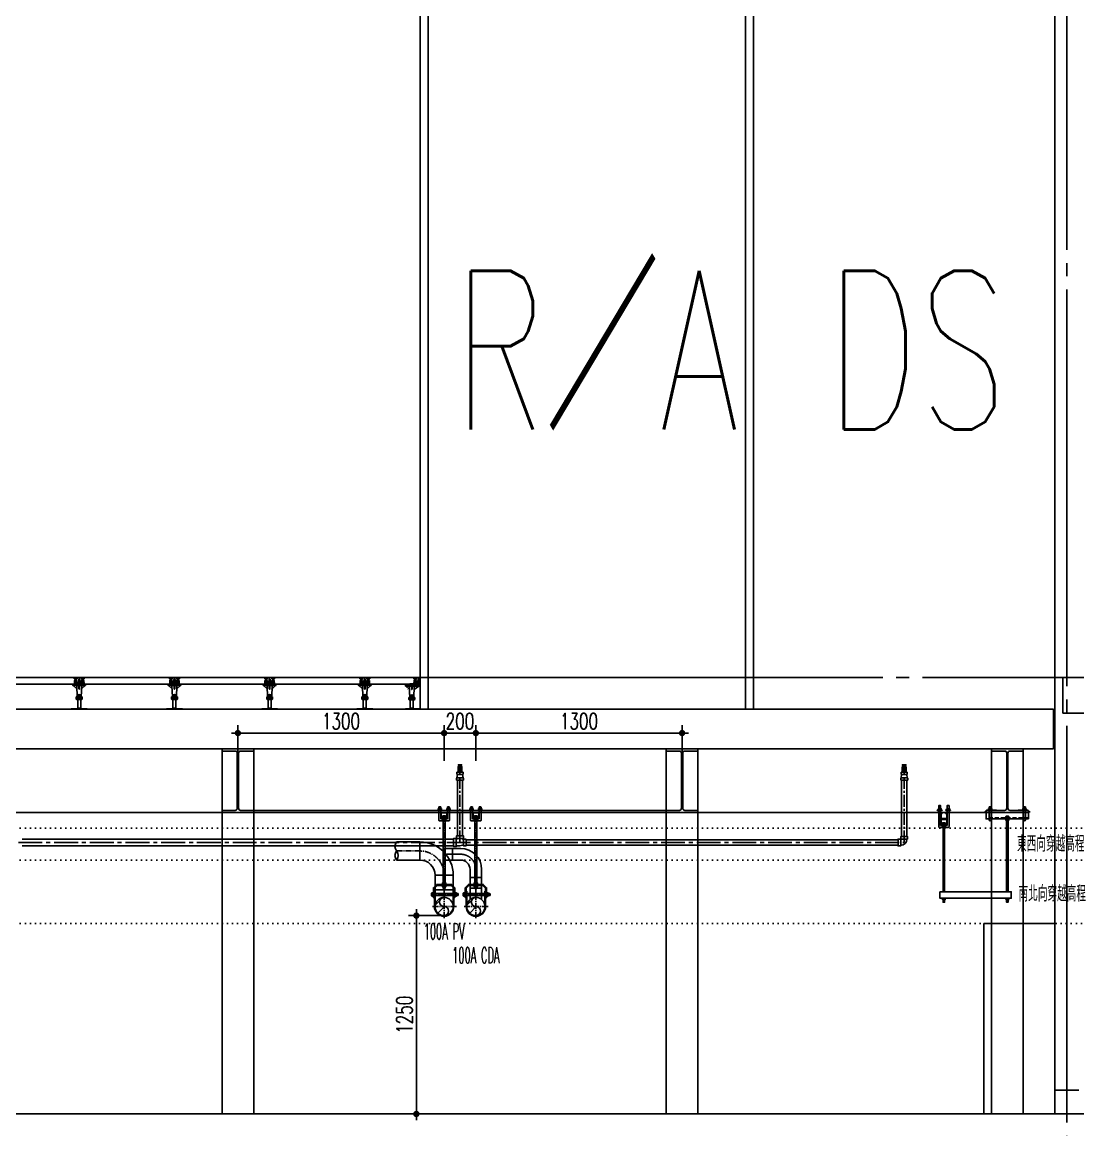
# Model space of a CAD drawing. Header units: millimetres. Extents: x -32710 to 654186, y -254124 to 420220.
# Drawn here: x 265840 to 272495, y 393850 to 400829 of the extents above; entities that cross this region are included whole.
import ezdxf
from ezdxf.enums import TextEntityAlignment as Align

# ---------------------------------------------------------------- set-up
doc = ezdxf.new("R2010")
doc.units = ezdxf.units.MM
doc.header["$LTSCALE"] = 1000
for name, pattern in [('CENTER2', [1.125, 0.75, -0.125, 0.125, -0.125]), ('DOT2', [3.175, 0, -3.175]), ('HIDDEN', [0.375, 0.25, -0.125]), ('TPH12-SEC-@E$0$CENTERK3', [2.749, 2.5, -0.083, 0.083, -0.083]), ('TPH12-SEC-@E$0$CENTERK5', [6.916, 6.667, -0.083, 0.083, -0.083])]:
    doc.linetypes.add(name, pattern=pattern)
for name, color, linetype in [('0-LEVEL LINE', 4, 'DOT2'), ('BG-CDA', 20, 'Continuous'), ('FS-EQ', 10, 'Continuous'), ('FS-LINE', 10, 'Continuous'), ('M-DIM', 1, 'Continuous'), ('M-PIPE', 3, 'Continuous'), ('M-TXT', 3, 'Continuous'), ('S-BEAM', 252, 'Continuous'), ('SM-SEC-Cm$0$SUPPORT', 2, 'Continuous'), ('SUPPORT', 2, 'Continuous'), ('TPH12-SEC-@E$0$H-SIN', 252, 'TPH12-SEC-@E$0$CENTERK5'), ('TPH12-SEC-@E$0$KABE1', 252, 'Continuous'), ('TPH12-SEC-@E$0$PT', 252, 'Continuous'), ('TPH12-SEC-@E$0$SIAGE1', 252, 'Continuous'), ('TPH12-SEC-@E$0$STEEL2', 252, 'Continuous'), ('TPH12-SEC-@E$0$STEEL3', 252, 'Continuous'), ('TPH12-SEC-@E$0$TEXT2', 252, 'Continuous'), ('TPH12-SEC-@E$0$フリーアクセス', 252, 'Continuous')]:
    doc.layers.add(name, color=color, linetype=linetype)
doc.layers.add('TPH12-SEC-@E$0$K-SIN', color=252, linetype='TPH12-SEC-@E$0$CENTERK3', plot=False)
doc.styles.add('aa-txt', font='simplex.shx', dxfattribs={"width": 0.7, "bigfont": 'chineset.shx'})
doc.styles.add('ROMAND', font='romand')
doc.styles.add('TPH12-SEC-@E$0$TEXT', font='romans.shx', dxfattribs={"width": 0.85, "bigfont": 'BIGFONT.shx'})
doc.dimstyles.new('50-DIM', dxfattribs={"dimscale": 50, "dimtxt": 2, "dimasz": 0.8, "dimexe": 1, "dimexo": 1, "dimgap": 0.5, "dimtad": 1, "dimdec": 0, "dimdsep": 46, "dimtxsty": 'aa-txt', "dimblk": 'DOT', "dimcen": 5, "dimclrd": 256, "dimclre": 256, "dimclrt": 256, "dimadec": 0, "dimazin": 0, "dimtfac": 1, "dimtdec": 0, "dimtix": 1, "dimtmove": 2, "dimatfit": 3, "dimldrblk": 'DOT', "dimfxl": 1, "dimtolj": 1, "dimtzin": 0, "dimarcsym": 0})

# ---------------------------------------------------------------- blocks, each defined once
blk = doc.blocks.new('TPH12-SEC-@E$0$ペデスタルA')
at = {"layer": 'TPH12-SEC-@E$0$フリーアクセス'}
for p, q in [((-30, 0), (-31, -1)), ((-14, 0), (-30, 0)), ((-13, -1), (-14, 0)), ((0, -10), (0, 0)), ((13, -1), (14, 0)), ((14, 0), (30, 0)), ((30, 0), (31, -1)), ((-40, -46), (-40, -49)), ((40, -46), (-40, -46)), ((-40, -47), (40, -47)), ((38, -51), (-38, -51)), ((-37.7, -51.2), (-15.1, -71.7)), ((35.5, -43), (-35.5, -43)), ((-35.5, -43), (-35.5, -45)), ((-35.5, -45), (-33.5, -45)), ((-33.5, -41), (-33.5, -45)), ((32.5, -40), (-32.5, -40)), ((32.5, -46), (-32.5, -46)), ((-31, -8), (-31, -1)), ((-13, -1), (-31, -1)), ((-13, -8), (-31, -8)), ((-29.6, -19.9), (-30, -38.5)), ((-27.6, -18), (-16.4, -18)), ((-26, -10.5), (-25.6, -10)), ((-26, -18), (-26, -10.5)), ((-26, -18), (-26, -36)), ((-26, -36), (-25.1, -36.9)), ((-25.6, -10), (-25.6, -8.4)), ((-25.1, -36.9), (-25.1, -40)), ((-25.1, -36.9), (-18.9, -36.9)), ((-24.1, -41), (-19.9, -41)), ((-18, -36), (-18.9, -36.9)), ((-18.9, -36.9), (-18.9, -40)), ((-18.5, -10), (-18.5, -8.4)), ((-18, -10.5), (-18.5, -10)), ((-18, -18), (-18, -10.5)), ((-18, -18), (-18, -36)), ((-13, -122), (-15.4, -52.9)), ((-15.3, -46), (-15.1, -44.2)), ((-15.3, -46), (-8.3, -46)), ((-14.4, -19.9), (-14, -38.5)), ((-9.4, -43.4), (-14.2, -43.4)), ((-13, -8), (-13, -1)), ((-8.3, -46), (-8.5, -44.2)), ((-4.7, -39), (-3.6, -12.9)), ((-2, -53), (-2, -71)), ((-1, -45), (-1, -43)), ((-1, -45), (1, -45)), ((1, -45), (1, -43)), ((2, -53), (2, -71)), ((4.7, -39), (3.6, -12.9)), ((13, -8), (13, -1)), ((13, -1), (31, -1)), ((13, -8), (31, -8)), ((13, -122), (15.4, -52.9)), ((14.4, -19.9), (14, -38.5)), ((38, -51), (15.1, -71.7)), ((27.6, -18), (16.4, -18)), ((18, -10.5), (18.4, -10)), ((18, -18), (18, -10.5)), ((18, -18), (18, -36)), ((18, -36), (18.9, -36.9)), ((18.4, -10), (18.4, -8.4)), ((25.1, -36.9), (18.9, -36.9)), ((18.9, -36.9), (18.9, -40)), ((24.1, -41), (19.9, -41)), ((26, -36), (25.1, -36.9)), ((25.1, -36.9), (25.1, -40)), ((25.6, -10), (25.6, -8.4)), ((26, -10.5), (25.6, -10)), ((26, -18), (26, -10.5)), ((26, -18), (26, -36)), ((29.6, -19.9), (30, -38.5)), ((31, -8), (31, -1)), ((33.5, -45), (33.5, -41)), ((35.5, -45), (33.5, -45)), ((35.5, -43), (35.5, -45)), ((40, -49), (40, -46)), ((-18.5, -122), (-18.5, -136.5)), ((18.5, -122), (-18.5, -122)), ((-15.9, -138), (-18.5, -136.5)), ((15.9, -138), (-15.9, -138)), ((-9.5, -122), (-9.5, -136.4)), ((-9.5, -138), (-9.5, -193.8)), ((-9, -130), (8.9, -130)), ((8.7, -112), (-8.6, -112)), ((-5, -109.1), (0, -106.3)), ((-5, -114.9), (-5, -109.1)), ((0, -117.8), (-5, -114.9)), ((-5, -127.1), (0, -124.3)), ((-5, -132.9), (-5, -127.1)), ((0, -135.8), (-5, -132.9)), ((0, -106.3), (5, -109.1)), ((5, -114.9), (0, -117.8)), ((0, -124.3), (5, -127.1)), ((5, -132.9), (0, -135.8)), ((5, -109.1), (5, -114.9)), ((5, -127.1), (5, -132.9)), ((9.5, -122), (9.5, -136.4)), ((9.5, -138), (9.5, -193.8)), ((15.9, -138), (18.5, -136.5)), ((18.5, -122), (18.5, -136.5)), ((-50, -200), (-50, -196.8)), ((-50, -196.8), (50, -196.8)), ((50, -200), (-50, -200)), ((-12.5, -196.8), (-9.5, -193.8)), ((9.5, -193.8), (-9.5, -193.8)), ((12.5, -196.8), (9.5, -193.8)), ((50, -200), (50, -196.8))]:
    blk.add_line(p, q, dxfattribs=at)
for centre in [(0, -112), (0, -130)]:
    blk.add_circle(centre, 4.98, dxfattribs=at)
for centre, radius, start, end in [((-38, -49), 2, 180, 270), ((-38.4, -52), 1, 47.9554, 82.01905), ((-32.5, -41), 1, 90, 180), ((-32.5, -45), 1, 180, 270), ((-31.5, -38.5), 1.5, 270, 358.5), ((-27.6, -20), 2, 90, 178.5), ((-26, -8.4), 0.4, 0, 90), ((-24.1, -40), 1, 180.5, 270), ((-19.9, -40), 1, 270, 359.5), ((-18.1, -8.4), 0.4, 90, 180), ((-17.4, -53), 2, 2, 90), ((-16.4, -20), 2, 1.5, 90), ((-14.2, -44.3), 0.9, 90, 175), ((-12.5, -38.5), 1.5, 181.5, 270), ((-9.4, -44.3), 0.9, 5, 90), ((-5.7, -39), 1, 270, 357.5), ((-4, -53), 2, 0, 90), ((-0.6, -13), 3, 90, 177.5), ((0.6, -13), 3, 2.5, 90), ((4, -53), 2, 90, 180), ((5.7, -39), 1, 182.5, 270), ((12.5, -38.5), 1.5, 270, 358.5), ((16.4, -20), 2, 90, 178.5), ((17.4, -53), 2, 90, 178), ((18.1, -8.4), 0.4, 0, 90), ((19.9, -40), 1, 180.5, 270), ((24.1, -40), 1, 270, 359.5), ((25.9, -8.4), 0.4, 90, 180), ((27.6, -20), 2, 1.5, 90), ((31.5, -38.5), 1.5, 181.5, 270), ((32.5, -41), 1, 0, 90), ((32.5, -45), 1, 270, 0), ((38, -49), 2, 270, 0), ((-15.7, -72.4), 1, 2, 47.9554), ((-14, -131), 7.03, 270, 309.82173), ((0, -109.5), 28.5, 250.52878, 289.47122), ((0, -71), 2, 180, 270), ((0, -71), 2, 270, 0), ((14, -131), 7.03, 230.17827, 270), ((15.7, -72.4), 1, 132.0446, 178)]:
    blk.add_arc(centre, radius, start, end, dxfattribs=at)
blk = doc.blocks.new('TPH12-SEC-@E$0$ペデスタルB')
at = {"layer": 'TPH12-SEC-@E$0$フリーアクセス'}
for p, q in [((-31, -1), (-30, 0)), ((-30, 0), (-14, 0)), ((-14, 0), (-13, -1)), ((-84, -49), (-84, -52)), ((3.2, -49), (-84, -49)), ((3.2, -50), (-84, -50)), ((1.2, -54), (-82.2, -54)), ((-81.7, -54.2), (-59.1, -74.7)), ((-3.2, -45.8), (-76.8, -45.8)), ((-76.8, -49), (-76.8, -45.8)), ((-76.8, -49), (-3.3, -49)), ((-57, -125), (-59.4, -55.9)), ((-46, -56), (-46, -74)), ((-42, -56), (-42, -74)), ((-31, -1), (-13, -1)), ((-31, -8), (-31, -1)), ((-31, -8), (-13, -8)), ((-31, -125), (-28.6, -55.9)), ((-29.6, -19.9), (-30.4, -39)), ((1.2, -54), (-28.9, -74.7)), ((-16.4, -18), (-27.6, -18)), ((-26, -10.5), (-25.5, -10)), ((-26, -32), (-26, -10.5)), ((-25, -33), (-26, -32)), ((-25.5, -10), (-25.5, -8.4)), ((-25, -33), (-19, -33)), ((-18, -32), (-19, -33)), ((-18.4, -10), (-18.4, -8.4)), ((-18, -10.5), (-18.4, -10)), ((-18, -32), (-18, -10.5)), ((-14.4, -19.9), (-13.6, -39)), ((-13, -8), (-13, -1)), ((-4.7, -39), (-3.6, -12.9)), ((0, -42.6), (0, 0)), ((0, 0), (3.2, 0)), ((0, -40), (0, -0.5)), ((3.2, 0), (3.2, -42.6)), ((3.2, -52), (3.2, -49)), ((-62.5, -125), (-62.5, -139.5)), ((-25.5, -125), (-62.5, -125)), ((-59.9, -141), (-62.5, -139.5)), ((-53.5, -125), (-53.5, -139.4)), ((-53, -133), (-35.1, -133)), ((-35.3, -115), (-52.6, -115)), ((-49, -112.1), (-44, -109.2)), ((-49, -117.9), (-49, -112.1)), ((-44, -120.7), (-49, -117.9)), ((-49, -130.1), (-44, -127.2)), ((-49, -135.9), (-49, -130.1)), ((-44, -138.7), (-49, -135.9)), ((-44, -109.2), (-39, -112.1)), ((-39, -117.9), (-44, -120.7)), ((-44, -127.2), (-39, -130.1)), ((-39, -135.9), (-44, -138.7)), ((-39, -112.1), (-39, -117.9)), ((-39, -130.1), (-39, -135.9)), ((-34.5, -125), (-34.5, -139.4)), ((-28.1, -141), (-25.5, -139.5)), ((-25.5, -125), (-25.5, -139.5)), ((-84, -200), (-84, -196.8)), ((3.2, -196.8), (-84, -196.8)), ((-84, -200), (3.2, -200)), ((-28.1, -141), (-59.9, -141)), ((-56.5, -196.8), (-53.5, -193.8)), ((-53.5, -141), (-53.5, -193.8)), ((-53.5, -193.8), (-34.5, -193.8)), ((-34.5, -141), (-34.5, -193.8)), ((-31.5, -196.8), (-34.5, -193.8)), ((3.2, -200), (3.2, -196.8))]:
    blk.add_line(p, q, dxfattribs=at)
blk.add_lwpolyline([(-4, -40), (-56, -40), (-56, -46), (-4, -46)], close=True, dxfattribs=at)
for centre in [(-44, -115), (-44, -133)]:
    blk.add_circle(centre, 4.98, dxfattribs=at)
for centre, radius, start, end in [((-82, -52), 2, 180, 270), ((-82.4, -55), 1, 47.9554, 82.01905), ((-61.4, -56), 2, 2, 90), ((-48, -56), 2, 0, 90), ((-40, -56), 2, 90, 180), ((-31.4, -39), 1, 270, 357.5), ((-27.6, -20), 2, 90, 177.5), ((-26.6, -56), 2, 90, 178), ((-25.9, -8.4), 0.4, 0, 90), ((-18, -8.4), 0.4, 90, 180), ((-16.4, -20), 2, 2.5, 90), ((-12.6, -39), 1, 182.5, 270), ((-5.7, -39), 1, 270, 357.5), ((-0.6, -13), 3, 90, 177.5), ((-3.2, -42.6), 3.2, 270, 0), ((-3.2, -42.6), 6.4, 270, 0), ((1.2, -52), 2, 270, 0), ((-72.5, -75.4), 1, 2, 47.9554), ((-58, -134), 7.03, 270, 309.82173), ((-44, -112.5), 28.5, 250.52878, 289.47122), ((-44, -74), 2, 180, 270), ((-44, -74), 2, 270, 0), ((-30, -134), 7.03, 230.17827, 270), ((-28.3, -75.4), 1, 132.0446, 178)]:
    blk.add_arc(centre, radius, start, end, dxfattribs=at)
blk = doc.blocks.new('TPH12-SEC-@E')
at = {"layer": 'TPH12-SEC-@E$0$H-SIN'}
for p, q in [((298929.6, 396700), (18729.6, 396700)), ((274800, 393950), (45200, 393950))]:
    blk.add_line(p, q, dxfattribs=at)
at = {"layer": 'TPH12-SEC-@E$0$K-SIN'}
blk.add_line((272425, 382900), (272425, 407545), dxfattribs=at)
at = {"layer": 'TPH12-SEC-@E$0$KABE1'}
for p, q in [((272350, 393950), (272350, 394100)), ((272350, 394100), (272500, 394100)), ((47650, 393950), (272350, 393950))]:
    blk.add_line(p, q, dxfattribs=at)
at = {"layer": 'TPH12-SEC-@E$0$PT'}
for p, q in [((270400, 396500), (270400, 406275)), ((270450, 396500), (270450, 406275)), ((268350, 396500), (268350, 401200)), ((268400, 396500), (268400, 401200))]:
    blk.add_line(p, q, dxfattribs=at)
at = {"layer": 'TPH12-SEC-@E$0$SIAGE1'}
for p, q in [((272350, 406275), (272350, 394100)), ((268340, 396700), (260200, 396700)), ((272400, 396700), (291090, 396700)), ((272400, 396475), (272400, 396700)), ((272400, 396475), (272883.9, 396475))]:
    blk.add_line(p, q, dxfattribs=at)
at = {"layer": 'TPH12-SEC-@E$0$STEEL2'}
for points in [[(267100, 396250), (267300, 396250), (267300, 396237), (267217, 396237, 0.414214), (267204, 396224), (267204, 395876, 0.414214), (267217, 395863), (267300, 395863), (267300, 395850), (267100, 395850), (267100, 395863), (267183, 395863, 0.414214), (267196, 395876), (267196, 396224, 0.414214), (267183, 396237), (267100, 396237)], [(269900, 396250), (270100, 396250), (270100, 396237), (270017, 396237, 0.414214), (270004, 396224), (270004, 395876, 0.414214), (270017, 395863), (270100, 395863), (270100, 395850), (269900, 395850), (269900, 395863), (269983, 395863, 0.414214), (269996, 395876), (269996, 396224, 0.414214), (269983, 396237), (269900, 396237)], [(271950, 396250), (272150, 396250), (272150, 396237), (272067, 396237, 0.414214), (272054, 396224), (272054, 395876, 0.414214), (272067, 395863), (272150, 395863), (272150, 395850), (271950, 395850), (271950, 395863), (272033, 395863, 0.414214), (272046, 395876), (272046, 396224, 0.414214), (272033, 396237), (271950, 396237)]]:
    blk.add_lwpolyline(points, format="xyb", close=True, dxfattribs=at)
at = {"layer": 'TPH12-SEC-@E$0$STEEL3'}
for p, q in [((183400, 396500), (272340, 396500)), ((272340, 396500), (272340, 396250)), ((180210, 396250), (272340, 396250)), ((264400, 395850), (271950, 395850))]:
    blk.add_line(p, q, dxfattribs=at)
for points in [[(267100, 393950), (267300, 393950), (267300, 396250), (267100, 396250)], [(269900, 393950), (270100, 393950), (270100, 396250), (269900, 396250)], [(271950, 393950), (272150, 393950), (272150, 396250), (271950, 396250)]]:
    blk.add_lwpolyline(points, close=True, dxfattribs=at)
at = {"layer": 'TPH12-SEC-@E$0$フリーアクセス'}
blk.add_line((268340, 396658), (260200, 396658), dxfattribs=at)
for name, p in [('TPH12-SEC-@E$0$ペデスタルA', (266200, 396700)), ('TPH12-SEC-@E$0$ペデスタルA', (266800, 396700)), ('TPH12-SEC-@E$0$ペデスタルA', (267400, 396700)), ('TPH12-SEC-@E$0$ペデスタルA', (268000, 396700)), ('TPH12-SEC-@E$0$ペデスタルB', (268340, 396700))]:
    blk.add_blockref(name, p, dxfattribs=at)
at = {"layer": 'TPH12-SEC-@E$0$TEXT2', "style": 'TPH12-SEC-@E$0$TEXT', "width": 0.65}
for s, p in [('R／A', (269457.4, 398763.2)), ('DS', (271478.5, 398763.2))]:
    blk.add_text(s, height=1000, dxfattribs=at).set_placement(p, align=Align.MIDDLE_CENTER)
blk = doc.blocks.new('Nut-M10')
for p, q in [((-10.9, 1.5), (-10.9, 0.5)), ((-8.7, 2.8), (-10.6, 2)), ((-10.4, 2), (10.4, 2)), ((-10.4, 0), (10.4, 0)), ((-8.7, 9.2), (-8.7, 2.8)), ((6.5, 10), (-6.5, 10)), ((-4.3, 9.2), (-4.3, 2.8)), ((4.3, 2.8), (4.3, 9.2)), ((8.7, 9.2), (8.7, 2.8)), ((8.7, 2.8), (10.6, 2)), ((10.9, 1.5), (10.9, 0.5))]:
    blk.add_line(p, q)
for centre, radius, start, end in [((-10.4, 1.5), 0.5, 90, 180), ((-10.4, 0.5), 0.5, 180, 270), ((-6.5, 6.7), 3.33, 49.44104, 130.55896), ((-6.5, 5.3), 3.33, 229.44104, 310.55896), ((0, -2.1), 12.1, 69.06503, 110.93497), ((0, 14.1), 12.1, 249.06503, 290.93497), ((6.5, 6.7), 3.33, 49.44104, 130.55896), ((6.5, 5.3), 3.33, 229.44104, 310.55896), ((10.4, 1.5), 0.5, 0, 90), ((10.4, 0.5), 0.5, 270, 0)]:
    blk.add_arc(centre, radius, start, end)
blk = doc.blocks.new('SP-H-1')
at = {"layer": 'FS-EQ'}
for p, q in [((-1.25, 5.5), (-1.25, 8.29)), ((-1.24, 8.35), (-0.45, 9.3)), ((-1.02, 6.2), (-1.24, 8.25)), ((-1.21, 9.66), (-1.21, 9.57)), ((-1.21, 9.66), (-1.13, 9.66)), ((-1.21, 9.57), (-1.13, 9.57)), ((-1.13, 9.66), (-1.13, 9.57)), ((-1.13, 9.63), (-1.13, 9.57)), ((-0.99, 9.62), (-0.77, 9.61)), ((-0.99, 9.62), (-0.99, 9.53)), ((-0.99, 9.53), (-0.77, 9.52)), ((-0.9, 8.07), (-0.9, 6.2)), ((-0.83, 9.7), (0.83, 9.7)), ((-0.3, 8.55), (-0.79, 7.9)), ((-0.77, 9.61), (-0.77, 9.52)), ((-0.62, 9.61), (-0.35, 9.61)), ((-0.62, 9.61), (-0.62, 9.52)), ((-0.62, 9.52), (-0.35, 9.52)), ((-0.35, 9.61), (-0.35, 9.52)), ((-0.32, 8.6), (0.32, 8.6)), ((-0.3, 8.55), (0.3, 8.55)), ((-0.25, 8.16), (-0.25, 6.4)), ((-0.14, 9.6), (-0.13, 9.66)), ((-0.14, 9.61), (0.14, 9.61)), ((-0.14, 9.61), (-0.14, 9.52)), ((-0.14, 9.52), (0.14, 9.52)), ((0.14, 9.6), (0.13, 9.66)), ((0.14, 9.61), (0.14, 9.52)), ((0.25, 8.16), (0.25, 6.4)), ((0.3, 8.55), (0.79, 7.9)), ((0.35, 9.61), (0.35, 9.52)), ((0.62, 9.61), (0.35, 9.61)), ((0.62, 9.52), (0.35, 9.52)), ((1.24, 8.35), (0.45, 9.3)), ((0.62, 9.61), (0.62, 9.52)), ((0.99, 9.62), (0.77, 9.61)), ((0.77, 9.61), (0.77, 9.52)), ((0.99, 9.53), (0.77, 9.52)), ((0.9, 8.1), (0.9, 6.2)), ((0.99, 9.62), (0.99, 9.53)), ((1.03, 6.2), (1.24, 8.25)), ((1.13, 9.66), (1.13, 9.57)), ((1.22, 9.66), (1.13, 9.66)), ((1.13, 9.63), (1.13, 9.57)), ((1.22, 9.57), (1.13, 9.57)), ((1.22, 9.66), (1.22, 9.57)), ((1.22, 9.6), (1.22, 9.57)), ((1.25, 5.5), (1.25, 8.29)), ((-1.9, 5.1), (1.9, 5.1)), ((-1.25, 5.5), (1.25, 5.5)), ((-1.02, 6.2), (1.03, 6.2)), ((-0.6, 5.5), (-0.6, 6.4)), ((-0.6, 6.4), (0.6, 6.4)), ((0.6, 5.5), (0.6, 6.4))]:
    blk.add_line(p, q, dxfattribs=at)
for centre, radius, start, end in [((-1.11, 8.29), 0.139, 157.0298, 197.11927), ((-0.93, 8.75), 0.955, 84.08293, 107.66222), ((-0.92, 9.1), 0.592, 87.63402, 110.86459), ((-0.74, 9.01), 0.681, 107.71426, 125.0736), ((-0.75, 9.26), 0.433, 91.85374, 123.12571), ((-0.51, 7.64), 0.388, 136.52487, 182.99076), ((-0.83, 9.35), 0.347, 78.62512, 99.8563), ((-0.49, 9.38), 0.315, 104.44868, 153.97586), ((-0.6, 9.46), 0.226, 88.12632, 139.72683), ((-0.46, 9.49), 0.204, 100.03819, 141.91729), ((-0.56, 8.91), 0.784, 84.96769, 92.26379), ((2.27, 9.44), 2.72, 178.73226, 199.16533), ((-0.26, 9.6), 0.0861, 105.05428, 169.56753), ((-0.09, 9.48), 0.262, 131.7568, 170.54994), ((-0.23, 9.53), 0.161, 53.79981, 110.96926), ((-0.21, 9.56), 0.123, 53.41605, 115.81897), ((0, 8.12), 0.254, 10.48279, 169.51721), ((-0.03, 8.43), 0.184, 139.05009, 221.96842), ((0.23, 9.53), 0.161, 69.03074, 126.20019), ((0.21, 9.56), 0.123, 64.18103, 126.58395), ((0.03, 8.43), 0.184, 318.65695, 40.94991), ((0.09, 9.48), 0.262, 9.45006, 48.2432), ((0.26, 9.6), 0.0861, 10.43247, 74.94572), ((-2.27, 9.44), 2.72, 340.83467, 1.26774), ((0.56, 8.91), 0.784, 87.73621, 95.03231), ((0.46, 9.49), 0.204, 38.08271, 79.96181), ((0.49, 9.38), 0.315, 26.02414, 75.55132), ((0.6, 9.46), 0.226, 40.27317, 91.87368), ((0.83, 9.35), 0.347, 80.1437, 101.37488), ((0.75, 9.26), 0.433, 56.87429, 88.14626), ((0.51, 7.64), 0.388, 357.00924, 43.47513), ((0.93, 8.75), 0.955, 72.33778, 95.91707), ((0.92, 9.1), 0.592, 69.13541, 92.36598), ((0.74, 9.01), 0.681, 54.9264, 72.28574), ((1.11, 8.29), 0.139, 342.88073, 22.9702), ((-1.24, 5.27), 0.303, 326.91187, 50.76864), ((1.33, 5.25), 0.371, 138.07132, 204.24817)]:
    blk.add_arc(centre, radius, start, end, dxfattribs=at)
at = {"layer": 'FS-LINE'}
for p, q in [((-2.2, 1.25), (-1.95, 1.5)), ((-2.2, 0), (-2.2, 1.25)), ((2.2, 0), (-2.2, 0)), ((-1.65, 3.6), (-1.95, 1.5)), ((-1.9, 3.85), (-1.9, 5.1)), ((-1.9, 5.1), (1.9, 5.1)), ((-1.9, 3.85), (-1.65, 3.6)), ((1.9, 3.85), (1.65, 3.6)), ((1.65, 3.6), (1.95, 1.5)), ((1.9, 5.1), (1.9, 3.85)), ((2.2, 1.25), (1.95, 1.5)), ((2.2, 1.25), (2.2, 0))]:
    blk.add_line(p, q, dxfattribs=at)
for points in [[(-1.95, 1.5), (1.95, 1.5)], [(1.65, 3.6), (-1.65, 3.6)]]:
    blk.add_lwpolyline(points, dxfattribs=at)
at = {"layer": 'FS-EQ', "style": 'ROMAND'}
blk.add_text('V27', height=0.35, rotation=180, dxfattribs=at).set_placement((0.01, 5.84), align=Align.MIDDLE)
blk = doc.blocks.new('FS-90-25A')
at = {"layer": 'FS-LINE'}
for points in [[(2.15, -1.6), (-2.15, -1.6), (-2.15, 0), (2.15, 0)], [(-2.21, -1.66), (-2.21, -5.96), (-3.81, -5.96), (-3.81, -1.66)]]:
    blk.add_lwpolyline(points, close=True, dxfattribs=at)
for radius in [0.54, 3.88]:
    blk.add_arc((-2.21, -1.6), radius, 270, 0, dxfattribs=at)
blk = doc.blocks.new('FS-Tee-32x25x25')
at = {"layer": 'FS-LINE'}
for p, q in [((-2.41, -2.13), (-2.2, -2.13)), ((-2.41, -6.35), (0, -6.35)), ((0, -6.35), (1.67, -5.91)), ((1.67, -1.6), (1.67, -2.03)), ((1.67, -5.91), (2.21, -5.91))]:
    blk.add_line(p, q, dxfattribs=at)
for points in [[(2.15, -1.6), (-2.15, -1.6), (-2.15, 0), (2.15, 0)], [(-2.41, -1.65), (-2.41, -6.83), (-4.01, -6.83), (-4.01, -1.65)], [(3.81, -2.09), (3.81, -6.39), (2.21, -6.39), (2.21, -2.09)]]:
    blk.add_lwpolyline(points, close=True, dxfattribs=at)
for centre, radius, start, end in [((-2.2, -1.6), 0.532, 270, 0), ((2.21, -2.03), 0.54, 180, 270)]:
    blk.add_arc(centre, radius, start, end, dxfattribs=at)
blk = doc.blocks.new('DOT')
at = {"color": 0}
blk.add_line((-1, 0), (1, 0), dxfattribs=at)
at = {"color": 3, "const_width": 0.5}
blk.add_lwpolyline([(-0.25, 0, 1), (0.25, 0, 1)], format="xyb", close=True, dxfattribs=at)
blk = doc.blocks.new('*D74')
at = {"layer": 'DEFPOINTS', "color": 0, "transparency": 16777216}
for p in [(268700, 396350), (268700, 396125), (270000, 396125)]:
    blk.add_point(p, dxfattribs=at)
at = {"layer": 'M-DIM', "lineweight": -2, "transparency": 16777216}
for p, q in [((268700, 396175), (268700, 396400)), ((270000, 396175), (270000, 396400)), ((269960, 396350), (268740, 396350))]:
    blk.add_line(p, q, dxfattribs=at)
at = {"layer": 'M-DIM', "lineweight": -2, "transparency": 16777216, "xscale": 40, "yscale": 40, "zscale": 40, "rotation": 180}
blk.add_blockref('DOT', (268700, 396350), dxfattribs=at)
at = {"layer": 'M-DIM', "lineweight": -2, "transparency": 16777216, "xscale": 40, "yscale": 40, "zscale": 40}
blk.add_blockref('DOT', (270000, 396350), dxfattribs=at)
at = {"layer": 'M-DIM', "transparency": 16777216, "insert": (269350, 396425), "char_height": 100, "attachment_point": 5, "style": 'aa-txt'}
blk.add_mtext('\\A1;1300', dxfattribs=at)
blk = doc.blocks.new('_Dot')
at = {"color": 0, "linetype": 'ByBlock', "lineweight": -2}
blk.add_line((-0.5, 0), (-1, 0), dxfattribs=at)
at = {"color": 0, "linetype": 'ByBlock', "const_width": 0.5}
blk.add_lwpolyline([(-0.25, 0, 1), (0.25, 0, 1)], format="xyb", close=True, dxfattribs=at)
blk = doc.blocks.new('Nut-M12')
for p, q in [((-13, 1.8), (-13, 0.6)), ((-10.4, 3.3), (-12.6, 2.3)), ((-12.4, 2.4), (12.4, 2.4)), ((-12.4, 0), (12.4, 0)), ((-10.4, 11), (-10.4, 3.3)), ((7.8, 12), (-7.8, 12)), ((-5.2, 11), (-5.2, 3.3)), ((5.2, 3.3), (5.2, 11)), ((10.4, 11), (10.4, 3.3)), ((10.4, 3.3), (12.6, 2.3)), ((13, 1.8), (13, 0.6))]:
    blk.add_line(p, q)
for centre, radius, start, end in [((-12.4, 1.8), 0.6, 90, 180), ((-12.4, 0.6), 0.6, 180, 270), ((-7.8, 8), 4.03, 49.8296, 130.1704), ((-7.8, 6.4), 4.03, 229.8296, 310.1704), ((0, -2.7), 14.7, 69.27836, 110.72164), ((0, 17.1), 14.7, 249.27836, 290.72164), ((7.8, 8), 4.03, 49.8296, 130.1704), ((7.8, 6.4), 4.03, 229.8296, 310.1704), ((12.4, 1.8), 0.6, 0, 90), ((12.4, 0.6), 0.6, 270, 0)]:
    blk.add_arc(centre, radius, start, end)
blk = doc.blocks.new('*D84')
at = {"layer": 'DEFPOINTS', "color": 0, "transparency": 16777216}
for p in [(268550, 395200), (268325, 393950), (268550, 393950)]:
    blk.add_point(p, dxfattribs=at)
at = {"layer": 'M-DIM', "lineweight": -2, "transparency": 16777216}
for p, q in [((268500, 395200), (268275, 395200)), ((268325, 395160), (268325, 393990)), ((268500, 393950), (268275, 393950))]:
    blk.add_line(p, q, dxfattribs=at)
at = {"layer": 'M-DIM', "lineweight": -2, "transparency": 16777216, "xscale": 40, "yscale": 40, "zscale": 40}
for p, rotation in [((268325, 395200), 90), ((268325, 393950), 270)]:
    blk.add_blockref('DOT', p, dxfattribs=dict(at, rotation=rotation))
at = {"layer": 'M-DIM', "transparency": 16777216, "insert": (268250, 394575), "char_height": 100, "attachment_point": 5, "rotation": 90, "style": 'aa-txt'}
blk.add_mtext('\\A1;1250', dxfattribs=at)
blk = doc.blocks.new('*D111')
at = {"layer": 'DEFPOINTS', "color": 0, "transparency": 16777216}
for p in [(268500, 396350), (268500, 396125), (268700, 396125)]:
    blk.add_point(p, dxfattribs=at)
at = {"layer": 'M-DIM', "lineweight": -2, "transparency": 16777216}
for p, q in [((268500, 396175), (268500, 396400)), ((268700, 396175), (268700, 396400)), ((268460, 396350), (268420, 396350)), ((268700, 396350), (268500, 396350)), ((268740, 396350), (268780, 396350))]:
    blk.add_line(p, q, dxfattribs=at)
at = {"layer": 'M-DIM', "lineweight": -2, "transparency": 16777216, "xscale": 40, "yscale": 40, "zscale": 40}
blk.add_blockref('DOT', (268500, 396350), dxfattribs=at)
at = {"layer": 'M-DIM', "lineweight": -2, "transparency": 16777216, "xscale": 40, "yscale": 40, "zscale": 40, "rotation": 180}
blk.add_blockref('DOT', (268700, 396350), dxfattribs=at)
at = {"layer": 'M-DIM', "transparency": 16777216, "insert": (268600, 396425), "char_height": 100, "attachment_point": 5, "style": 'aa-txt'}
blk.add_mtext('\\A1;200', dxfattribs=at)
blk = doc.blocks.new('KuzeTee-Side-100Ax65A')
for p, q in [((-36.5, 44), (-36.5, 116)), ((36.5, 116), (-36.5, 116)), ((36.5, 44), (36.5, 116))]:
    blk.add_line(p, q)
blk.add_circle((0, 0), 57.2)
blk = doc.blocks.new('BG-90E-65A')
for p, q in [((110.5, 95.2), (110.5, 147)), ((183.5, 147), (110.5, 147)), ((183.5, 95.2), (183.5, 147)), ((51.7, 36.5), (0, 36.5)), ((0, 36.5), (0, -36.5)), ((51.7, -36.5), (0, -36.5))]:
    blk.add_line(p, q)
at = {"color": 1, "linetype": 'CENTER2', "ltscale": 10}
for p, q in [((147, 95.2), (147, 147)), ((51.7, 0), (0, 0))]:
    blk.add_line(p, q, dxfattribs=at)
blk.add_arc((51.7, 95.2), 95.2, 270, 0, dxfattribs=at)
for radius in [58.7, 131.8]:
    blk.add_arc((51.7, 95.2), radius, 270, 0)
blk = doc.blocks.new('*D112')
at = {"layer": 'DEFPOINTS', "color": 0, "transparency": 16777216}
for p in [(267200, 396350), (267200, 396125), (268500, 396125)]:
    blk.add_point(p, dxfattribs=at)
at = {"layer": 'M-DIM', "lineweight": -2, "transparency": 16777216}
for p, q in [((267200, 396175), (267200, 396400)), ((268500, 396175), (268500, 396400)), ((268460, 396350), (267240, 396350))]:
    blk.add_line(p, q, dxfattribs=at)
at = {"layer": 'M-DIM', "lineweight": -2, "transparency": 16777216, "xscale": 40, "yscale": 40, "zscale": 40, "rotation": 180}
blk.add_blockref('DOT', (267200, 396350), dxfattribs=at)
at = {"layer": 'M-DIM', "lineweight": -2, "transparency": 16777216, "xscale": 40, "yscale": 40, "zscale": 40}
blk.add_blockref('DOT', (268500, 396350), dxfattribs=at)
at = {"layer": 'M-DIM', "transparency": 16777216, "insert": (267850, 396425), "char_height": 100, "attachment_point": 5, "style": 'aa-txt'}
blk.add_mtext('\\A1;1300', dxfattribs=at)

msp = doc.modelspace()

# ---------------------------------------------------------------- hatches: boundary and pattern name
at = {"layer": 'BG-CDA'}
h = msp.add_hatch(dxfattribs=at)
h.set_pattern_fill('ANSI31', color=1, scale=15, style=0)
h.set_pattern_definition([(45, (231383.756, 331199.12), (-33.67596, 33.67596), [])])
edge = h.paths.add_edge_path()
edge.add_arc((268700, 395257.15), 57.15, 90, 270)
edge.add_arc((268700, 395228.575), 28.575, 270, 450)
edge.add_arc((268700, 395285.725), 28.575, 90, 270, ccw=False)
at = {"layer": 'M-PIPE'}
h = msp.add_hatch(dxfattribs=at)
h.set_pattern_fill('ANSI31', color=1, scale=15, style=0)
h.set_pattern_definition([(45, (231183.756, 331199.12), (-33.67596, 33.67596), [])])
edge = h.paths.add_edge_path()
edge.add_arc((268500, 395257.15), 57.15, 90, 270)
edge.add_arc((268500, 395228.575), 28.575, 270, 450)
edge.add_arc((268500, 395285.725), 28.575, 90, 270, ccw=False)

# ---------------------------------------------------------------- linework, layer by layer
msp.add_lwpolyline([(271902.6193, 395150), (272350, 395150), (272350, 393950), (271902.6193, 393950)], close=True)
at = {"layer": '0-LEVEL LINE', "ltscale": 0.01}
for p, q in [((205600, 395750), (272844.5, 395750)), ((205600, 395550), (273010, 395550)), ((205600, 395150), (272800, 395150))]:
    msp.add_line(p, q, dxfattribs=at)
at = {"layer": 'BG-CDA'}
for p, q in [((268500, 395623.025), (268553, 395623.025)), ((268500, 395550), (268553, 395550)), ((268663.4875, 395373.15), (268663.4875, 395439.5125)), ((268736.5125, 395373.15), (268736.5125, 395439.5125))]:
    msp.add_line(p, q, dxfattribs=at)
at = {"layer": 'BG-CDA', "color": 1, "linetype": 'CENTER2', "ltscale": 0.05}
for p, q in [((268553, 395586.5125), (268500, 395586.5125)), ((268700, 395439.5125), (268700, 395334.3)), ((268700, 395334.3), (268700, 395180)), ((268777.15, 395257.15), (268622.85, 395257.15))]:
    msp.add_line(p, q, dxfattribs=at)
at = {"layer": 'BG-CDA'}
msp.add_lwpolyline([(268700, 395314.3, 1), (268700, 395257.15, -1), (268700, 395200, -1)], format="xyb", close=True, dxfattribs=at)
msp.add_circle((268700, 395257.15), 57.15, dxfattribs=at)
for centre, start, end in [((268523.79201, 395604.76875), 142.499999998, 217.500000002), ((268523.79201, 395568.25625), 142.500000003, 217.499999997), ((268476.20799, 395568.25625), 322.499999996, 37.500000004)]:
    msp.add_arc(centre, 29.98917, start, end, dxfattribs=at)
at = {"layer": 'FS-LINE', "color": 1, "linetype": 'CENTER2', "ltscale": 0.1}
for p, q in [((268600, 395660.1625), (268600, 396150)), ((271400, 395660.1625), (271400, 396150))]:
    msp.add_line(p, q, dxfattribs=at)
at = {"layer": 'FS-LINE'}
for p, q in [((268583.2995, 396053), (268583.2995, 395702.5625)), ((268616.7005, 396053), (268616.7005, 395702.5625)), ((271383.2995, 396053), (271383.2995, 395698.2625)), ((271416.7005, 396053), (271416.7005, 395698.2625)), ((268559.9, 395681.2445), (265840.1, 395681.2445)), ((271361.9, 395676.863), (268638.1, 395676.863)), ((268559.9, 395639.0805), (265840.1, 395639.0805)), ((271361.9, 395643.462), (268638.1, 395643.462))]:
    msp.add_line(p, q, dxfattribs=at)
at = {"layer": 'FS-LINE', "color": 1, "linetype": 'CENTER2', "ltscale": 0.2}
msp.add_line((254567.2, 395660.1625), (271400, 395660.1625), dxfattribs=at)
at = {"layer": 'M-PIPE'}
for p, q in [((268200, 395664.3), (268347.6, 395664.3)), ((268347.6, 395550), (268347.6, 395664.3)), ((268200, 395550), (268347.6, 395550)), ((268442.85, 395257.15), (268442.85, 395454.75)), ((268442.85, 395454.75), (268557.15, 395454.75)), ((268557.15, 395257.15), (268557.15, 395454.75)), ((268557.15, 395361.925), (268442.85, 395361.925))]:
    msp.add_line(p, q, dxfattribs=at)
at = {"layer": 'M-PIPE', "color": 1, "linetype": 'CENTER2', "ltscale": 0.05}
for p, q in [((268200, 395607.15), (268347.6, 395607.15)), ((268500, 395334.3), (268500, 395454.75)), ((268500, 395334.3), (268500, 395180)), ((268577.15, 395257.15), (268422.85, 395257.15))]:
    msp.add_line(p, q, dxfattribs=at)
at = {"layer": 'M-PIPE'}
msp.add_lwpolyline([(268500, 395314.3, 1), (268500, 395257.15, -1), (268500, 395200, -1)], format="xyb", close=True, dxfattribs=at)
msp.add_circle((268500, 395257.15), 57.15, dxfattribs=at)
for centre, radius, start, end in [((268237.23966, 395635.725), 46.93957, 142.500000003, 217.499999997), ((268347.6, 395454.75), 209.55, 0, 90), ((268237.23966, 395578.575), 46.93957, 142.499999996, 217.500000004), ((268162.76033, 395578.575), 46.93957, 322.499999996, 37.500000004), ((268347.6, 395454.75), 95.25, 0, 90)]:
    msp.add_arc(centre, radius, start, end, dxfattribs=at)
at = {"layer": 'M-PIPE', "color": 1, "linetype": 'CENTER2', "ltscale": 0.05}
msp.add_arc((268347.6, 395454.75), 152.4, 0, 90, dxfattribs=at)
at = {"layer": 'S-BEAM'}
msp.add_line((267300, 395863), (269900, 395863), dxfattribs=at)
at = {"layer": 'SM-SEC-Cm$0$SUPPORT'}
for points in [[(271654.7625, 395774.59327), (271645.2375, 395774.59327), (271645.2375, 395350), (271654.7625, 395350)], [(272054.7625, 395350), (272045.2375, 395350), (272045.2375, 395798.7), (272054.7625, 395798.7)]]:
    msp.add_lwpolyline(points, close=True, dxfattribs=at)
at = {"layer": 'SUPPORT'}
for p, q in [((271618.3625, 395873), (271618.3625, 395865)), ((271628.3625, 395865), (271628.3625, 395873)), ((271671.6375, 395873), (271671.6375, 395865)), ((271681.6375, 395865), (271681.6375, 395873)), ((271931.1077, 395873.98039), (271931.1077, 395865.51962)), ((271949.29422, 395874.5), (271933.70577, 395874.5)), ((271936.42, 395884.71268), (271935.5, 395883.79268)), ((271935.5, 395883.79268), (271935.5, 395874.5)), ((271947.5, 395883.79268), (271935.5, 395883.79268)), ((271936.30385, 395865.51962), (271936.30385, 395873.98039)), ((271936.42, 395874.5), (271936.42, 395884.71268)), ((271946.58, 395884.71268), (271936.42, 395884.71268)), ((271946.58, 395874.5), (271946.58, 395884.71268)), ((271946.58, 395884.71268), (271947.5, 395883.79268)), ((271946.69615, 395865.51962), (271946.69615, 395873.98039)), ((271947.5, 395883.79268), (271947.5, 395874.5)), ((271951.8923, 395865.51962), (271951.8923, 395873.98039)), ((272148.1077, 395865.51962), (272148.1077, 395873.98039)), ((272150.70577, 395874.5), (272166.29422, 395874.5)), ((272153.42, 395884.71268), (272152.5, 395883.79268)), ((272152.5, 395883.79268), (272152.5, 395874.5)), ((272152.5, 395883.79268), (272164.5, 395883.79268)), ((272153.30385, 395865.51962), (272153.30385, 395873.98039)), ((272153.42, 395874.5), (272153.42, 395884.71268)), ((272153.42, 395884.71268), (272163.58, 395884.71268)), ((272163.58, 395874.5), (272163.58, 395884.71268)), ((272163.58, 395884.71268), (272164.5, 395883.79268)), ((272163.69615, 395865.51962), (272163.69615, 395873.98039)), ((272164.5, 395883.79268), (272164.5, 395874.5)), ((272168.8923, 395873.98039), (272168.8923, 395865.51962)), ((271949.29422, 395865), (271933.70577, 395865)), ((271936.42, 395865), (271936.42, 395868)), ((271946.58, 395865), (271946.58, 395868)), ((272150.70577, 395865), (272166.29422, 395865)), ((272153.42, 395865), (272153.42, 395868)), ((272163.58, 395865), (272163.58, 395868)), ((271623.3625, 395755.45), (271676.6375, 395755.45)), ((271629.3625, 395767.45), (271670.6375, 395767.45)), ((271646, 395298.725), (271646, 395306.725)), ((271654, 395306.725), (271654, 395298.725)), ((272046, 395298.725), (272046, 395306.725)), ((272054, 395306.725), (272054, 395298.725))]:
    msp.add_line(p, q, dxfattribs=at)
at = {"layer": 'SUPPORT', "linetype": 'HIDDEN', "ltscale": 0.1}
msp.add_line((272183.5, 395815.7), (271916.5, 395815.7), dxfattribs=at)
at = {"layer": 'SUPPORT', "linetype": 'CENTER2', "ltscale": 0.05}
for p, q in [((268500, 395408), (268500, 395796.725)), ((268700, 395408), (268700, 395796.725)), ((271650, 395774.59327), (271650, 395350)), ((272050, 395350), (272050, 395798.7)), ((268557.15, 395332.65), (268442.85, 395332.65)), ((268757.15, 395332.65), (268642.85, 395332.65))]:
    msp.add_line(p, q, dxfattribs=at)
at = {"layer": 'SUPPORT'}
for points in [[(268467.6625, 395885), (268466.6625, 395884), (268466.6625, 395875), (268479.3625, 395875), (268479.3625, 395884), (268478.3625, 395885)], [(268521.6375, 395885), (268520.6375, 395884), (268520.6375, 395875), (268533.3375, 395875), (268533.3375, 395884), (268532.3375, 395885)], [(268667.6625, 395885), (268666.6625, 395884), (268666.6625, 395875), (268679.3625, 395875), (268679.3625, 395884), (268678.3625, 395885)], [(268721.6375, 395885), (268720.6375, 395884), (268720.6375, 395875), (268733.3375, 395875), (268733.3375, 395884), (268732.3375, 395885)], [(271613.3625, 395873), (271613.3625, 395865), (271633.3625, 395865), (271633.3625, 395873)], [(271617.3625, 395873), (271617.3625, 395893), (271629.3625, 395893), (271629.3625, 395873)], [(271666.6375, 395873), (271666.6375, 395865), (271686.6375, 395865), (271686.6375, 395873)], [(271670.6375, 395873), (271670.6375, 395893), (271682.6375, 395893), (271682.6375, 395873)], [(271608.3625, 395863), (271608.3625, 395865), (271638.3625, 395865), (271638.3625, 395863)], [(271661.6375, 395863), (271661.6375, 395865), (271691.6375, 395865), (271691.6375, 395863)], [(268493.65, 395796.725), (268493.65, 395408), (268506.35, 395408), (268506.35, 395796.725)], [(268693.65, 395796.725), (268693.65, 395408), (268706.35, 395408), (268706.35, 395796.725)], [(268438.85, 395313), (268438.85, 395373), (268455.85, 395390), (268544.15, 395390), (268561.15, 395373), (268561.15, 395313), (268567.15, 395313), (268567.15, 395375.48528), (268546.63528, 395396), (268453.36472, 395396), (268432.85, 395375.48528), (268432.85, 395313)], [(268638.85, 395313), (268638.85, 395373), (268655.85, 395390), (268744.15, 395390), (268761.15, 395373), (268761.15, 395313), (268767.15, 395313), (268767.15, 395375.48528), (268746.63528, 395396), (268653.36472, 395396), (268632.85, 395375.48528), (268632.85, 395313)], [(268442.85, 395326.3), (268557.15, 395326.3), (268557.15, 395339), (268442.85, 395339)], [(268505.35, 395370), (268506.35, 395371), (268506.35, 395380), (268493.65, 395380), (268493.65, 395371), (268494.65, 395370)], [(268589.15, 395338), (268588.15, 395339), (268579.15, 395339), (268579.15, 395326.3), (268588.15, 395326.3), (268589.15, 395327.3)], [(268642.85, 395326.3), (268757.15, 395326.3), (268757.15, 395339), (268642.85, 395339)], [(268705.35, 395370), (268706.35, 395371), (268706.35, 395380), (268693.65, 395380), (268693.65, 395371), (268694.65, 395370)], [(268789.15, 395338), (268788.15, 395339), (268779.15, 395339), (268779.15, 395326.3), (268788.15, 395326.3), (268789.15, 395327.3)], [(271625, 395350), (272075, 395350), (272075, 395308.725), (271625, 395308.725)], [(271638, 395308.725), (271638, 395306.725), (271662, 395306.725), (271662, 395308.725)], [(271642, 395298.725), (271642, 395306.725), (271658, 395306.725), (271658, 395298.725)], [(271654.7625, 395298.725), (271654.7625, 395283.725), (271645.2375, 395283.725), (271645.2375, 395298.725)], [(272038, 395308.725), (272038, 395306.725), (272062, 395306.725), (272062, 395308.725)], [(272042, 395298.725), (272042, 395306.725), (272058, 395306.725), (272058, 395298.725)], [(272054.7625, 395298.725), (272054.7625, 395283.725), (272045.2375, 395283.725), (272045.2375, 395298.725)]]:
    msp.add_lwpolyline(points, close=True, dxfattribs=at)
for points in [[(268520.6375, 395808.725), (268520.6375, 395863), (268533.3375, 395863), (268533.3375, 395802.025, -0.4142135624), (268527.3375, 395796.025), (268472.6625, 395796.025, -0.4142135624), (268466.6625, 395802.025), (268466.6625, 395863), (268479.3625, 395863), (268479.3625, 395808.725)], [(268515.9705, 395847.333, -0.4142135624), (268517.9705, 395845.333), (268517.9705, 395813.392, -0.4142135624), (268515.9705, 395811.392), (268515.7795, 395811.392, -0.4142135624), (268513.7795, 395813.392), (268513.7795, 395814.86875, 0.4142135624), (268512.7795, 395815.86875), (268512.1125, 395815.86875, 0.4142135624), (268511.1125, 395814.86875), (268511.1125, 395813.392, 0.4142135624), (268515.7795, 395808.725), (268515.9705, 395808.725, 0.4142135624), (268520.6375, 395813.392), (268520.6375, 395845.333, 0.4142135624), (268515.9705, 395850), (268484.0295, 395850, 0.4142135624), (268479.3625, 395845.333), (268479.3625, 395813.392, 0.4142135624), (268484.0295, 395808.725), (268484.2205, 395808.725, 0.4142135624), (268488.8875, 395813.392), (268488.8875, 395814.86875, 0.4142135624), (268487.8875, 395815.86875), (268487.2205, 395815.86875, 0.4142135624), (268486.2205, 395814.86875), (268486.2205, 395813.392, -0.4142135624), (268484.2205, 395811.392), (268484.0295, 395811.392, -0.4142135624), (268482.0295, 395813.392), (268482.0295, 395845.333, -0.4142135624), (268484.0295, 395847.333)], [(268720.6375, 395808.725), (268720.6375, 395863), (268733.3375, 395863), (268733.3375, 395802.025, -0.4142135624), (268727.3375, 395796.025), (268672.6625, 395796.025, -0.4142135624), (268666.6625, 395802.025), (268666.6625, 395863), (268679.3625, 395863), (268679.3625, 395808.725)], [(268715.9705, 395847.333, -0.4142135624), (268717.9705, 395845.333), (268717.9705, 395813.392, -0.4142135624), (268715.9705, 395811.392), (268715.7795, 395811.392, -0.4142135624), (268713.7795, 395813.392), (268713.7795, 395814.86875, 0.4142135624), (268712.7795, 395815.86875), (268712.1125, 395815.86875, 0.4142135624), (268711.1125, 395814.86875), (268711.1125, 395813.392, 0.4142135624), (268715.7795, 395808.725), (268715.9705, 395808.725, 0.4142135624), (268720.6375, 395813.392), (268720.6375, 395845.333, 0.4142135624), (268715.9705, 395850), (268684.0295, 395850, 0.4142135624), (268679.3625, 395845.333), (268679.3625, 395813.392, 0.4142135624), (268684.0295, 395808.725), (268684.2205, 395808.725, 0.4142135624), (268688.8875, 395813.392), (268688.8875, 395814.86875, 0.4142135624), (268687.8875, 395815.86875), (268687.2205, 395815.86875, 0.4142135624), (268686.2205, 395814.86875), (268686.2205, 395813.392, -0.4142135624), (268684.2205, 395811.392), (268684.0295, 395811.392, -0.4142135624), (268682.0295, 395813.392), (268682.0295, 395845.333, -0.4142135624), (268684.0295, 395847.333)], [(271634.0295, 395811.392, -0.4142135624), (271632.0295, 395813.392), (271632.0295, 395845.333, -0.4142135624), (271634.0295, 395847.333), (271634.2205, 395847.333, -0.4142135624), (271636.2205, 395845.333), (271636.2205, 395843.85625, 0.4142135624), (271637.2205, 395842.85625), (271637.8875, 395842.85625, 0.4142135624), (271638.8875, 395843.85625), (271638.8875, 395845.333, 0.4142135624), (271634.2205, 395850), (271634.0295, 395850, 0.4142135624), (271629.3625, 395845.333), (271629.3625, 395813.392, 0.4142135624), (271634.0295, 395808.725), (271665.9705, 395808.725, 0.4142135624), (271670.6375, 395813.392), (271670.6375, 395845.333, 0.4142135624), (271665.9705, 395850), (271665.7795, 395850, 0.4142135624), (271661.1125, 395845.333), (271661.1125, 395843.85625, 0.4142135624), (271662.1125, 395842.85625), (271662.7795, 395842.85625, 0.4142135624), (271663.7795, 395843.85625), (271663.7795, 395845.333, -0.4142135624), (271665.7795, 395847.333), (271665.9705, 395847.333, -0.4142135624), (271667.9705, 395845.333), (271667.9705, 395813.392, -0.4142135624), (271665.9705, 395811.392)], [(271634.0295, 395806.058, 0.4142135624), (271632.0295, 395804.058), (271632.0295, 395772.117, 0.4142135624), (271634.0295, 395770.117), (271634.2205, 395770.117, 0.4142135624), (271636.2205, 395772.117), (271636.2205, 395773.59375, -0.4142135624), (271637.2205, 395774.59375), (271637.8875, 395774.59375, -0.4142135624), (271638.8875, 395773.59375), (271638.8875, 395772.117, -0.4142135624), (271634.2205, 395767.45), (271634.0295, 395767.45, -0.4142135624), (271629.3625, 395772.117), (271629.3625, 395804.058, -0.4142135624), (271634.0295, 395808.725), (271665.9705, 395808.725, -0.4142135624), (271670.6375, 395804.058), (271670.6375, 395772.117, -0.4142135624), (271665.9705, 395767.45), (271665.7795, 395767.45, -0.4142135624), (271661.1125, 395772.117), (271661.1125, 395773.59375, -0.4142135624), (271662.1125, 395774.59375), (271662.7795, 395774.59375, -0.4142135624), (271663.7795, 395773.59375), (271663.7795, 395772.117, 0.4142135624), (271665.7795, 395770.117), (271665.9705, 395770.117, 0.4142135624), (271667.9705, 395772.117), (271667.9705, 395804.058, 0.4142135624), (271665.9705, 395806.058)], [(271947.5, 395863), (271935.5, 395863), (271935.5, 395802.7, 1), (271947.5, 395802.7)], [(272152.5, 395863), (272164.5, 395863), (272164.5, 395802.7, -1), (272152.5, 395802.7)], [(268442.85, 395353), (268438.85, 395353), (268438.85, 395257.15, 1), (268561.15, 395257.15), (268561.15, 395353), (268557.15, 395353), (268557.15, 395257.15, -1), (268442.85, 395257.15)], [(268642.85, 395353), (268638.85, 395353), (268638.85, 395257.15, 1), (268761.15, 395257.15), (268761.15, 395353), (268757.15, 395353), (268757.15, 395257.15, -1), (268642.85, 395257.15)]]:
    msp.add_lwpolyline(points, format="xyb", close=True, dxfattribs=at)
for points in [[(271623.3625, 395755.45, -0.4142135624), (271617.3625, 395761.45), (271617.3625, 395863)], [(271676.6375, 395755.45, 0.4142135624), (271682.6375, 395761.45), (271682.6375, 395863)]]:
    msp.add_lwpolyline(points, format="xyb", dxfattribs=at)
for points in [[(271629.3625, 395863), (271629.3625, 395767.45)], [(271670.6375, 395863), (271670.6375, 395767.45)], [(271908.53721, 395851), (271920.53721, 395863), (271980.53721, 395863), (271980.53721, 395865), (271919.70879, 395865), (271907.123, 395852.41421), (271908.53721, 395851)], [(272191.46279, 395851), (272179.46279, 395863), (272119.46279, 395863), (272119.46279, 395865), (272180.29121, 395865), (272192.877, 395852.41421), (272191.46279, 395851)]]:
    msp.add_lwpolyline(points, dxfattribs=at)
at = {"layer": 'SUPPORT', "ltscale": 0.1}
msp.add_lwpolyline([(272183.5, 395808.7), (271916.5, 395808.7), (271916.5, 395850), (272183.5, 395850)], close=True, dxfattribs=at)
at = {"layer": 'SUPPORT', "ltscale": 0.02}
for points in [[(271646, 395784.59327), (271646, 395776.59327), (271642, 395776.59327), (271642, 395784.59327), (271658, 395784.59327), (271658, 395776.59327), (271662, 395776.59327), (271662, 395774.59327), (271638, 395774.59327), (271638, 395776.59327), (271654, 395776.59327), (271654, 395784.59327), (271658, 395784.59327), (271658, 395776.59327), (271654, 395776.59327)], [(271646, 395759.37907), (271646, 395767.37907), (271642, 395767.37907), (271642, 395759.37907), (271658, 395759.37907), (271658, 395767.37907), (271662, 395767.37907), (271662, 395769.37907), (271638, 395769.37907), (271638, 395767.37907), (271654, 395767.37907), (271654, 395759.37907), (271658, 395759.37907), (271658, 395767.37907), (271654, 395767.37907)]]:
    msp.add_lwpolyline(points, dxfattribs=at)
at = {"layer": 'SUPPORT'}
for centre, radius, start, end in [((271933.70577, 395867.745), 6.755, 67.380134999, 112.619865001), ((271941.5, 395848.25944), 26.24056, 78.578814, 101.421186), ((271949.29422, 395867.745), 6.755, 67.380134999, 112.619865001), ((272150.70577, 395867.745), 6.755, 67.380134999, 112.619865001), ((272158.5, 395848.25944), 26.24056, 78.578814, 101.421186), ((272166.29422, 395867.745), 6.755, 67.380134999, 112.619865001), ((271933.70577, 395871.755), 6.755, 247.380134999, 292.619865001), ((271941.5, 395891.24056), 26.24056, 258.578814, 281.421186), ((271949.29422, 395871.755), 6.755, 247.380134999, 292.619865001), ((272150.70577, 395871.755), 6.755, 247.380134999, 292.619865001), ((272158.5, 395891.24056), 26.24056, 258.578814, 281.421186), ((272166.29422, 395871.755), 6.755, 247.380134999, 292.619865001)]:
    msp.add_arc(centre, radius, start, end, dxfattribs=at)

# ---------------------------------------------------------------- block references
msp.add_blockref('TPH12-SEC-@E', (0, 0))
at = {"layer": 'BG-CDA', "xscale": -1, "rotation": 180}
msp.add_blockref('BG-90E-65A', (268553, 395586.5125), dxfattribs=at)
at = {"layer": 'BG-CDA'}
msp.add_blockref('KuzeTee-Side-100Ax65A', (268700, 395257.15), dxfattribs=at)
at = {"layer": 'FS-LINE', "xscale": 10, "yscale": 10, "zscale": 10}
for name, p in [('SP-H-1', (268600, 396053)), ('SP-H-1', (271400, 396053)), ('FS-Tee-32x25x25', (268600, 395702.5625)), ('FS-90-25A', (271400, 395698.2625))]:
    msp.add_blockref(name, p, dxfattribs=at)
at = {"layer": 'SUPPORT'}
for name, p in [('Nut-M12', (268473.0125, 395863)), ('Nut-M12', (268526.9875, 395863)), ('Nut-M12', (268673.0125, 395863)), ('Nut-M12', (268726.9875, 395863)), ('Nut-M12', (268500, 395815.86875)), ('Nut-M12', (268700, 395815.86875)), ('Nut-M10', (272050, 395815.7)), ('Nut-M12', (268500, 395396)), ('Nut-M12', (268700, 395396))]:
    msp.add_blockref(name, p, dxfattribs=at)
for name, p, rotation in [('Nut-M12', (268500, 395808.725), 180), ('Nut-M12', (268700, 395808.725), 180), ('Nut-M10', (272050, 395808.7), 180), ('Nut-M12', (268500, 395392), 180), ('Nut-M12', (268700, 395392), 180), ('Nut-M12', (268432.85, 395332.65), 89.99999999999999), ('Nut-M12', (268567.15, 395332.65), 270), ('Nut-M12', (268632.85, 395332.65), 89.99999999999999), ('Nut-M12', (268767.15, 395332.65), 270)]:
    msp.add_blockref(name, p, dxfattribs=dict(at, rotation=rotation))

# ---------------------------------------------------------------- texts
at = {"layer": 'M-TXT', "style": 'aa-txt', "width": 0.45}
for s, p in [('東西向穿越高程', (272323.89791, 395652.71461)), ('南北向穿越高程', (272333.60224, 395338.52239)), ('100A PV', (268500, 395100)), ('100A CDA', (268700, 394950))]:
    msp.add_text(s, height=100, dxfattribs=at).set_placement(p, align=Align.MIDDLE_CENTER)

# ---------------------------------------------------------------- dimensions: what is measured, and where the dimension line sits
at = {"layer": 'M-DIM'}
for base, p1, p2, picture, middle in [((267200, 396350), (268500, 396125), (267200, 396125), '*D112', (267850, 396425)), ((268500, 396350), (268700, 396125), (268500, 396125), '*D111', (268600, 396425)), ((268700, 396350), (270000, 396125), (268700, 396125), '*D74', (269350, 396425))]:
    dim = msp.add_linear_dim(base=base, p1=p1, p2=p2, dimstyle='50-DIM', dxfattribs=at)
    dim.commit()
    dim.dimension.update_dxf_attribs({"geometry": picture, "text_midpoint": middle})
dim = msp.add_linear_dim(base=(268325, 393950), p1=(268550, 395200), p2=(268550, 393950), angle=90, dimstyle='50-DIM', dxfattribs=at)
dim.commit()
dim.dimension.update_dxf_attribs({"geometry": '*D84', "text_midpoint": (268250, 394575)})

doc.saveas('drawing.dxf')
